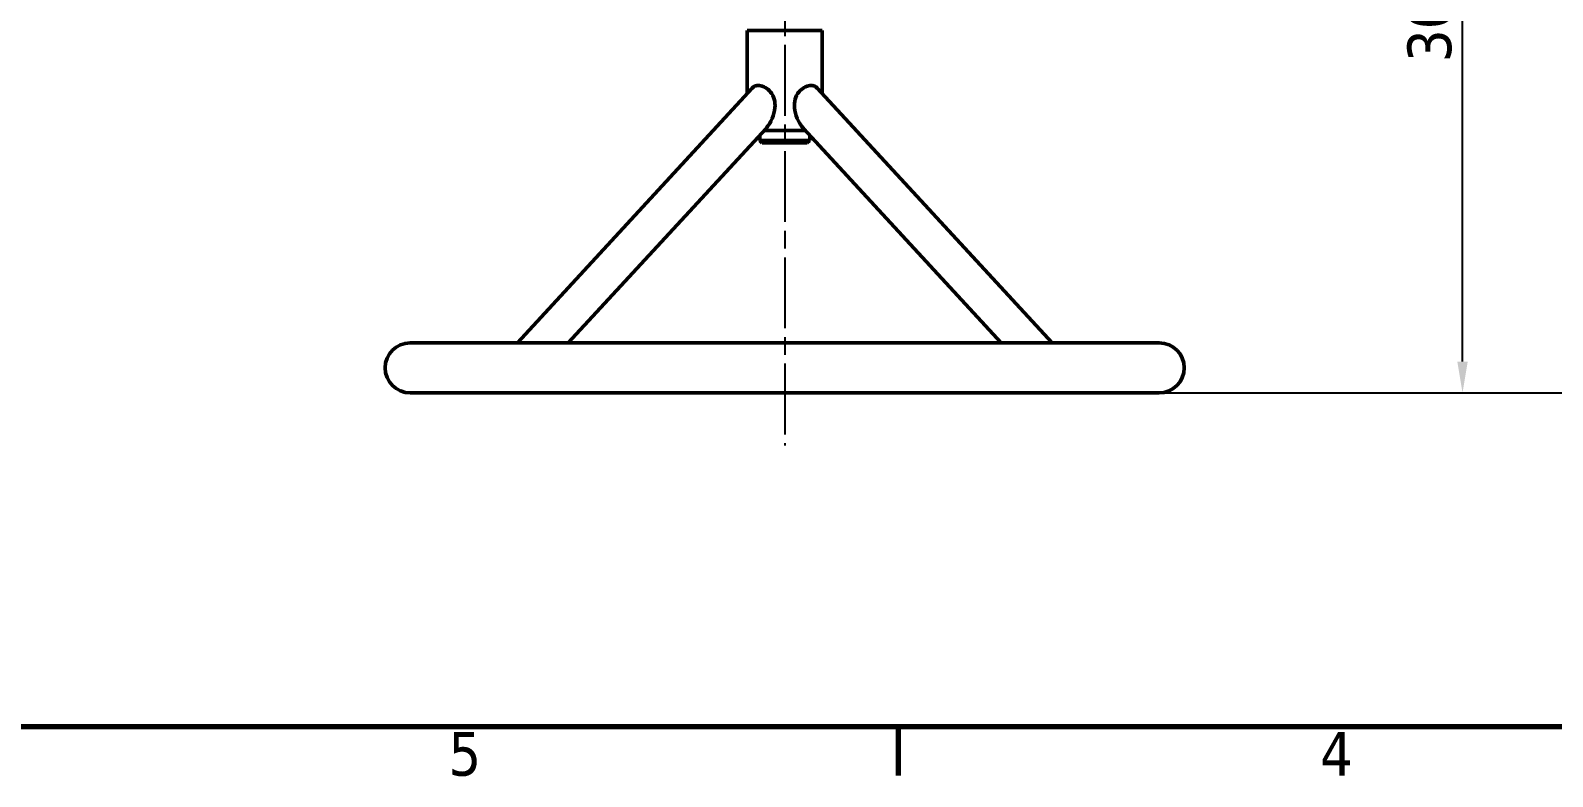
# Model space of a CAD drawing. Header units: millimetres. Extents: x 0 to 2100, y 0 to 1485.
# Drawn here: x 353 to 962, y 30 to 329 of the extents above; entities that cross this region are included whole.
import ezdxf

# ---------------------------------------------------------------- set-up
doc = ezdxf.new("R2010")
doc.units = ezdxf.units.MM
doc.header["$LTSCALE"] = 5
doc.linetypes.add('CHAIN', pattern=[0.3543, 0.2362, -0.0295, 0.0591, -0.0295])
for name, color, linetype, lineweight in [('Bordo (ISO)', 7, 'Continuous', 70), ("Linea d'asse (ISO)", 7, 'Continuous', 25), ('Quota (ISO)', 7, 'Continuous', 25), ('Visibile (ISO)', 7, 'Continuous', 50)]:
    doc.layers.add(name, color=color, linetype=linetype, lineweight=lineweight)
doc.styles.add('Testo nota (ISO)', font='tahoma.ttf')
doc.dimstyles.new('Default - Metodo 1b (ISO)', dxfattribs={"dimscale": 5, "dimtxt": 3.5, "dimasz": 2.5, "dimexe": 3.175, "dimexo": 0, "dimgap": 0.762, "dimtad": 1, "dimtoh": 1, "dimrnd": 1e-08, "dimtxsty": 'Testo nota (ISO)', "dimcen": 0.09, "dimdle": 10, "dimclrd": 256, "dimclre": 256, "dimclrt": 256, "dimazin": 2, "dimtfac": 1, "dimtmove": 0, "dimatfit": 3, "dimfxl": 1, "dimtolj": 1, "dimlwd": -1, "dimlwe": -1, "dimarcsym": 0})

# ---------------------------------------------------------------- blocks, each defined once
blk = doc.blocks.new('Bordi Bordo di default')
at = {"layer": 'Bordo (ISO)'}
blk.add_line((140, 10), (140, 6.1), dxfattribs=at)
at = {"layer": 'Bordo (ISO)', "flags": 128}
blk.add_lwpolyline([(10, 10), (10, 287), (410, 287), (410, 10), (10, 10)], dxfattribs=at)
at = {"layer": 'Bordo (ISO)', "char_height": 3.5, "attachment_point": 7, "style": 'Testo nota (ISO)'}
for s, insert in [('5', (103.98, 6.03)), ('4', (173.78, 6.1))]:
    blk.add_mtext(s, dxfattribs=dict(at, insert=insert))
blk = doc.blocks.new('*D12')
at = {"layer": 'Defpoints', "color": 0}
for p in [(812.05, 484.65), (925.96, 484.65), (804.55, 183.65)]:
    blk.add_point(p, dxfattribs=at)
at = {"layer": 'Quota (ISO)'}
for p, q in [((812.05, 484.65), (941.84, 484.65)), ((925.96, 196.15), (925.96, 472.15)), ((804.55, 183.65), (941.84, 183.65))]:
    blk.add_line(p, q, dxfattribs=at)
for points in [[(923.88, 472.15), (928.05, 472.15), (925.96, 484.65)], [(923.88, 196.15), (928.05, 196.15), (925.96, 183.65)]]:
    blk.add_solid(points, dxfattribs=at)
at = {"layer": 'Quota (ISO)', "insert": (903.92, 315.99), "char_height": 17.5, "attachment_point": 1, "rotation": 90, "style": 'Testo nota (ISO)'}
blk.add_mtext('\\A1;301', dxfattribs=at)
blk = doc.blocks.new('*D15')
at = {"layer": 'Defpoints', "color": 0}
for p in [(790.15, 622.15), (804.55, 183.65), (997.65, 183.65)]:
    blk.add_point(p, dxfattribs=at)
at = {"layer": 'Quota (ISO)'}
for p, q in [((790.15, 622.15), (1013.52, 622.15)), ((997.65, 609.65), (997.65, 196.15)), ((804.55, 183.65), (1013.52, 183.65))]:
    blk.add_line(p, q, dxfattribs=at)
for points in [[(995.57, 609.65), (999.73, 609.65), (997.65, 622.15)], [(995.57, 196.15), (999.73, 196.15), (997.65, 183.65)]]:
    blk.add_solid(points, dxfattribs=at)
at = {"layer": 'Quota (ISO)', "insert": (971.59, 373.84), "char_height": 17.5, "attachment_point": 1, "rotation": 90, "style": 'Testo nota (ISO)'}
blk.add_mtext('\\A1;438,5', dxfattribs=at)

msp = doc.modelspace()

# ---------------------------------------------------------------- linework, layer by layer
at = {"layer": "Linea d'asse (ISO)", "linetype": 'CHAIN', "ltscale": 23.990969}
msp.add_line((654.5468, 492.8723), (654.5468, 162.5244), dxfattribs=at)
at = {"layer": 'Visibile (ISO)'}
for p, q in [((669.5468, 328.6529), (639.5468, 328.6529)), ((639.5468, 303.4517), (639.5468, 328.6529)), ((669.5468, 303.4517), (669.5468, 328.6529)), ((547.501, 203.6529), (641.5481, 305.6216)), ((761.5926, 203.6529), (667.5455, 305.6216)), ((567.9068, 203.6529), (647.0612, 289.4745)), ((644.5468, 286.7482), (644.5468, 284.6529)), ((662.7901, 288.6529), (646.3034, 288.6529)), ((741.1867, 203.6529), (662.0323, 289.4745)), ((664.5468, 286.7482), (664.5468, 284.6529)), ((664.5468, 284.6529), (644.5468, 284.6529)), ((645.5468, 283.6529), (644.5468, 284.6529)), ((663.5468, 283.6529), (645.5468, 283.6529)), ((663.5468, 283.6529), (664.5468, 284.6529)), ((804.5468, 203.6529), (504.5468, 203.6529)), ((504.5468, 183.6529), (804.5468, 183.6529))]:
    msp.add_line(p, q, dxfattribs=at)
for centre, start, end in [((504.5468, 193.6529), 90, 270), ((804.5468, 193.6529), 270, 90)]:
    msp.add_arc(centre, 10, start, end, dxfattribs=at)
for points, knots in [([(641.5492, 305.62), (641.7156, 305.8012), (641.8992, 305.9599), (642.6255, 306.4382), (643.2699, 306.6034), (643.9402, 306.6034)], [0.80742759, 0.80742759, 0.80742759, 0.80742759, 0.915797556, 0.915797556, 1.200149691, 1.200149691, 1.200149691, 1.200149691]), ([(643.9402, 306.6034), (644.6104, 306.6034), (645.3941, 306.4382), (646.9581, 305.7456), (647.7355, 305.2152), (649.0855, 303.8708), (649.7065, 302.9454), (650.4952, 300.8823), (650.6645, 299.746), (650.6645, 297.3086), (650.3875, 295.8359), (649.4307, 293.0428), (648.7552, 291.7213), (647.708, 290.2326), (647.3954, 289.8382), (647.0607, 289.4752)], [1.20014969, 1.20014969, 1.20014969, 1.20014969, 1.48450183, 1.48450183, 1.76885396, 1.76885396, 2.08457667, 2.08457667, 2.40029938, 2.40029938, 2.81579291, 2.81579291, 3.23128644, 3.23128644, 3.38277738, 3.38277738, 3.38277738, 3.38277738]), ([(662.0329, 289.4752), (661.6982, 289.8382), (661.3855, 290.2326), (660.3384, 291.7213), (659.6628, 293.0428), (658.7061, 295.8359), (658.4291, 297.3086), (658.4291, 298.6936), (658.4291, 299.746), (658.5984, 300.8823), (659.387, 302.9454), (660.0081, 303.8708), (661.358, 305.2152), (662.1354, 305.7456), (663.6994, 306.4382), (664.4831, 306.6034), (665.1534, 306.6034)], [-0.982478, -0.982478, -0.982478, -0.982478, -0.83098706, -0.83098706, -0.41549353, -0.41549353, 0, 0, 0, 0.31572271, 0.31572271, 0.63144542, 0.63144542, 0.91579756, 0.91579756, 1.20014969, 1.20014969, 1.20014969, 1.20014969]), ([(665.1534, 306.6034), (665.8236, 306.6034), (666.468, 306.4382), (667.1944, 305.9599), (667.3779, 305.8012), (667.5443, 305.62)], [1.200149691, 1.200149691, 1.200149691, 1.200149691, 1.484501827, 1.484501827, 1.592871792, 1.592871792, 1.592871792, 1.592871792])]:
    msp.add_open_spline(points, degree=3, knots=knots, dxfattribs=at)

# ---------------------------------------------------------------- block references
at = {"xscale": 5, "yscale": 5, "zscale": 5}
msp.add_blockref('Bordi Bordo di default', (0, 0), dxfattribs=at)

# ---------------------------------------------------------------- dimensions: what is measured, and where the dimension line sits
at = {"layer": 'Quota (ISO)'}
for base, p1, p2, picture, middle in [((997.6492, 183.6529), (790.1468, 622.1529), (804.5468, 183.6529), '*D15', (997.6492, 402.9029)), ((925.9629, 484.6529), (804.5468, 183.6529), (812.0468, 484.6529), '*D12', (925.9629, 334.1529))]:
    dim = msp.add_linear_dim(base=base, p1=p1, p2=p2, angle=90, dimstyle='Default - Metodo 1b (ISO)', override={"dimgap": 0.762, "dimtoh": 0, "dimdec": 2, "dimtol": 0, "dimlim": 0, "dimtp": 0, "dimtm": 0, "dimtdec": 2, "dimtofl": 0, "dimatfit": 1}, dxfattribs=at)
    dim.commit()
    dim.dimension.update_dxf_attribs({"geometry": picture, "text_midpoint": middle, "dimtype": 160})

doc.saveas('drawing.dxf')
